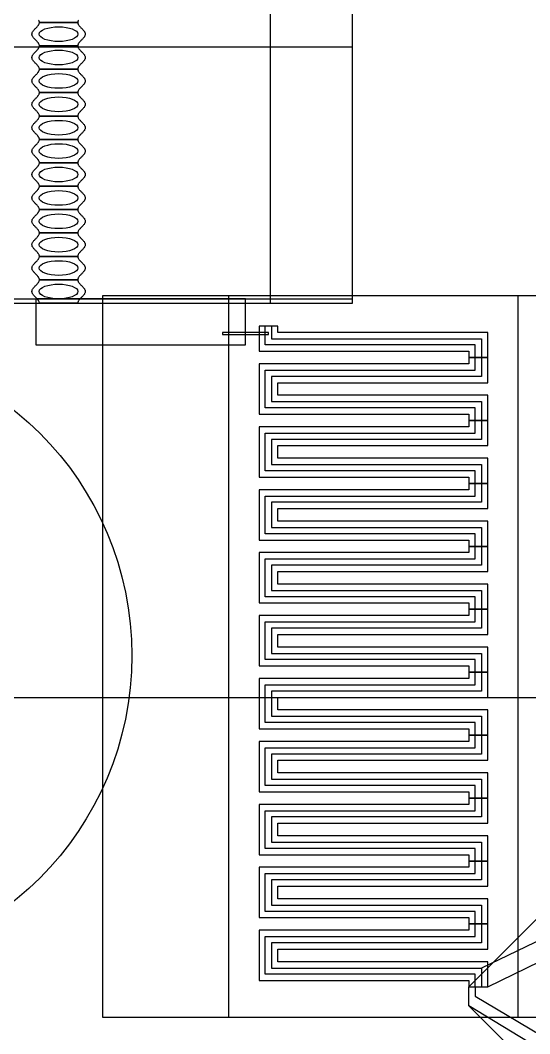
# Model space of a CAD drawing. Extents: x -130 to 140, y -1310 to 20.
# Drawn here: x 0.89 to 13.03, y -70.01 to -45.86 of the extents above; entities that cross this region are included whole.
import ezdxf

# ---------------------------------------------------------------- set-up
doc = ezdxf.new("R2010")
doc.units = 0

msp = doc.modelspace()

# ---------------------------------------------------------------- linework, layer by layer
at = {"layer": 'cure'}
for points in [[(-6.8462, -52.5996), (6.8462, -52.5996), (6.8462, -22), (-6.8462, -22)], [(1.2538, -53.592), (6.2538, -53.592), (6.2538, -52.4996), (1.2538, -52.4996)], [(5.85, -69.6208), (12.75, -69.6208), (12.75, -52.4208), (5.85, -52.4208)]]:
    msp.add_lwpolyline(points, close=True, dxfattribs=at)
at = {"layer": 'M1_Field'}
msp.add_lwpolyline([(-31, -62), (31, -62), (31, 0), (-31, 0)], close=True, dxfattribs=at)
at = {"layer": 'M1_LD'}
msp.add_circle((-3.9538, -60.9996), 7.5, dxfattribs=at)
at = {"layer": 'M1_MD'}
for points in [[(6.575, -53.1458), (6.575, -53.7458), (11.575, -53.7458), (11.575, -53.8958), (12.025, -53.8958), (12.025, -53.2958), (7.025, -53.2958), (7.025, -53.1458)], [(11.575, -53.8958), (11.575, -54.0458), (6.575, -54.0458), (6.575, -55.2458), (11.575, -55.2458), (11.575, -55.3958), (12.025, -55.3958), (12.025, -54.7958), (7.025, -54.7958), (7.025, -54.4958), (12.025, -54.4958), (12.025, -53.8958)], [(11.575, -55.3958), (11.575, -55.5458), (6.575, -55.5458), (6.575, -56.7458), (11.575, -56.7458), (11.575, -56.8958), (12.025, -56.8958), (12.025, -56.2958), (7.025, -56.2958), (7.025, -55.9958), (12.025, -55.9958), (12.025, -55.3958)], [(11.575, -56.8958), (11.575, -57.0458), (6.575, -57.0458), (6.575, -58.2458), (11.575, -58.2458), (11.575, -58.3958), (12.025, -58.3958), (12.025, -57.7958), (7.025, -57.7958), (7.025, -57.4958), (12.025, -57.4958), (12.025, -56.8958)], [(11.575, -58.3958), (11.575, -58.5458), (6.575, -58.5458), (6.575, -59.7458), (11.575, -59.7458), (11.575, -59.8958), (12.025, -59.8958), (12.025, -59.2958), (7.025, -59.2958), (7.025, -58.9958), (12.025, -58.9958), (12.025, -58.3958)], [(11.575, -59.8958), (11.575, -60.0458), (6.575, -60.0458), (6.575, -61.2458), (11.575, -61.2458), (11.575, -61.3958), (12.025, -61.3958), (12.025, -60.7958), (7.025, -60.7958), (7.025, -60.4958), (12.025, -60.4958), (12.025, -59.8958)], [(11.575, -61.3958), (11.575, -61.5458), (6.575, -61.5458), (6.575, -62.7458), (11.575, -62.7458), (11.575, -62.8958), (12.025, -62.8958), (12.025, -62.2958), (7.025, -62.2958), (7.025, -61.9958), (12.025, -61.9958), (12.025, -61.3958)], [(11.575, -62.8958), (11.575, -63.0458), (6.575, -63.0458), (6.575, -64.2458), (11.575, -64.2458), (11.575, -64.3958), (12.025, -64.3958), (12.025, -63.7958), (7.025, -63.7958), (7.025, -63.4958), (12.025, -63.4958), (12.025, -62.8958)], [(11.575, -68.8958), (17.575, -62.8958), (23.575, -62.8958), (23.575, -75.3458), (17.575, -75.3458), (11.575, -69.3458)], [(11.575, -64.3958), (11.575, -64.5458), (6.575, -64.5458), (6.575, -65.7458), (11.575, -65.7458), (11.575, -65.8958), (12.025, -65.8958), (12.025, -65.2958), (7.025, -65.2958), (7.025, -64.9958), (12.025, -64.9958), (12.025, -64.3958)], [(11.575, -65.8958), (11.575, -66.0458), (6.575, -66.0458), (6.575, -67.2458), (11.575, -67.2458), (11.575, -67.3958), (12.025, -67.3958), (12.025, -66.7958), (7.025, -66.7958), (7.025, -66.4958), (12.025, -66.4958), (12.025, -65.8958)], [(11.575, -67.3958), (11.575, -67.5458), (6.575, -67.5458), (6.575, -68.7458), (11.575, -68.7458), (11.575, -68.8958), (12.025, -68.8958), (12.025, -68.2958), (7.025, -68.2958), (7.025, -67.9958), (12.025, -67.9958), (12.025, -67.3958)]]:
    msp.add_lwpolyline(points, close=True, dxfattribs=at)
at = {"layer": 'M1_Neg'}
msp.add_lwpolyline([(2.2749, -45.8515), (2.2687, -45.8629), (2.2638, -45.8743), (2.2602, -45.8856), (2.258, -45.897), (2.2573, -45.9084), (1.3427, -45.9084), (1.342, -45.897), (1.3398, -45.8856), (1.3362, -45.8743), (1.3313, -45.8629), (1.3251, -45.8515)], dxfattribs=at)
for points in [[(1.3427, -46.466), (1.342, -46.4546), (1.3398, -46.4432), (1.3362, -46.4319), (1.3313, -46.4205), (1.3251, -46.4091), (1.3177, -46.3977), (1.3093, -46.3863), (1.2999, -46.375), (1.2898, -46.3636), (1.2791, -46.3522), (1.268, -46.3408), (1.2567, -46.3294), (1.2453, -46.3181), (1.234, -46.3067), (1.2231, -46.2953), (1.2127, -46.2839), (1.203, -46.2725), (1.194, -46.2612), (1.1861, -46.2498), (1.1793, -46.2384), (1.1737, -46.227), (1.1694, -46.2156), (1.1666, -46.2043), (1.1651, -46.1929), (1.1651, -46.1815), (1.1666, -46.1701), (1.1694, -46.1588), (1.1737, -46.1474), (1.1793, -46.136), (1.1861, -46.1246), (1.194, -46.1132), (1.203, -46.1019), (1.2127, -46.0905), (1.2231, -46.0791), (1.234, -46.0677), (1.2453, -46.0563), (1.2567, -46.045), (1.268, -46.0336), (1.2791, -46.0222), (1.2898, -46.0108), (1.2999, -45.9994), (1.3093, -45.9881), (1.3177, -45.9767), (1.3251, -45.9653), (1.3313, -45.9539), (1.3362, -45.9425), (1.3398, -45.9312), (1.342, -45.9198), (1.3427, -45.9084), (2.2573, -45.9084), (2.258, -45.9198), (2.2602, -45.9312), (2.2638, -45.9425), (2.2687, -45.9539), (2.2749, -45.9653), (2.2823, -45.9767), (2.2907, -45.9881), (2.3001, -45.9994), (2.3102, -46.0108), (2.3209, -46.0222), (2.332, -46.0336), (2.3433, -46.045), (2.3547, -46.0563), (2.366, -46.0677), (2.3769, -46.0791), (2.3873, -46.0905), (2.397, -46.1019), (2.406, -46.1132), (2.4139, -46.1246), (2.4207, -46.136), (2.4263, -46.1474), (2.4306, -46.1588), (2.4334, -46.1701), (2.4349, -46.1815), (2.4349, -46.1929), (2.4334, -46.2043), (2.4306, -46.2156), (2.4263, -46.227), (2.4207, -46.2384), (2.4139, -46.2498), (2.406, -46.2612), (2.397, -46.2725), (2.3873, -46.2839), (2.3769, -46.2953), (2.366, -46.3067), (2.3547, -46.3181), (2.3433, -46.3294), (2.332, -46.3408), (2.3209, -46.3522), (2.3102, -46.3636), (2.3001, -46.375), (2.2907, -46.3863), (2.2823, -46.3977), (2.2749, -46.4091), (2.2687, -46.4205), (2.2638, -46.4319), (2.2602, -46.4432), (2.258, -46.4546), (2.2573, -46.466)], [(1.3427, -47.0236), (1.342, -47.0122), (1.3398, -47.0008), (1.3362, -46.9895), (1.3313, -46.9781), (1.3251, -46.9667), (1.3177, -46.9553), (1.3093, -46.9439), (1.2999, -46.9326), (1.2898, -46.9212), (1.2791, -46.9098), (1.268, -46.8984), (1.2567, -46.887), (1.2453, -46.8757), (1.234, -46.8643), (1.2231, -46.8529), (1.2127, -46.8415), (1.203, -46.8301), (1.194, -46.8188), (1.1861, -46.8074), (1.1793, -46.796), (1.1737, -46.7846), (1.1694, -46.7732), (1.1666, -46.7619), (1.1651, -46.7505), (1.1651, -46.7391), (1.1666, -46.7277), (1.1694, -46.7164), (1.1737, -46.705), (1.1793, -46.6936), (1.1861, -46.6822), (1.194, -46.6708), (1.203, -46.6595), (1.2127, -46.6481), (1.2231, -46.6367), (1.234, -46.6253), (1.2453, -46.6139), (1.2567, -46.6026), (1.268, -46.5912), (1.2791, -46.5798), (1.2898, -46.5684), (1.2999, -46.557), (1.3093, -46.5457), (1.3177, -46.5343), (1.3251, -46.5229), (1.3313, -46.5115), (1.3362, -46.5001), (1.3398, -46.4888), (1.342, -46.4774), (1.3427, -46.466), (2.2573, -46.466), (2.258, -46.4774), (2.2602, -46.4888), (2.2638, -46.5001), (2.2687, -46.5115), (2.2749, -46.5229), (2.2823, -46.5343), (2.2907, -46.5457), (2.3001, -46.557), (2.3102, -46.5684), (2.3209, -46.5798), (2.332, -46.5912), (2.3433, -46.6026), (2.3547, -46.6139), (2.366, -46.6253), (2.3769, -46.6367), (2.3873, -46.6481), (2.397, -46.6595), (2.406, -46.6708), (2.4139, -46.6822), (2.4207, -46.6936), (2.4263, -46.705), (2.4306, -46.7164), (2.4334, -46.7277), (2.4349, -46.7391), (2.4349, -46.7505), (2.4334, -46.7619), (2.4306, -46.7732), (2.4263, -46.7846), (2.4207, -46.796), (2.4139, -46.8074), (2.406, -46.8188), (2.397, -46.8301), (2.3873, -46.8415), (2.3769, -46.8529), (2.366, -46.8643), (2.3547, -46.8757), (2.3433, -46.887), (2.332, -46.8984), (2.3209, -46.9098), (2.3102, -46.9212), (2.3001, -46.9326), (2.2907, -46.9439), (2.2823, -46.9553), (2.2749, -46.9667), (2.2687, -46.9781), (2.2638, -46.9895), (2.2602, -47.0008), (2.258, -47.0122), (2.2573, -47.0236)], [(1.3427, -47.5812), (1.342, -47.5698), (1.3398, -47.5584), (1.3362, -47.5471), (1.3313, -47.5357), (1.3251, -47.5243), (1.3177, -47.5129), (1.3093, -47.5015), (1.2999, -47.4902), (1.2898, -47.4788), (1.2791, -47.4674), (1.268, -47.456), (1.2567, -47.4446), (1.2453, -47.4333), (1.234, -47.4219), (1.2231, -47.4105), (1.2127, -47.3991), (1.203, -47.3877), (1.194, -47.3764), (1.1861, -47.365), (1.1793, -47.3536), (1.1737, -47.3422), (1.1694, -47.3308), (1.1666, -47.3195), (1.1651, -47.3081), (1.1651, -47.2967), (1.1666, -47.2853), (1.1694, -47.274), (1.1737, -47.2626), (1.1793, -47.2512), (1.1861, -47.2398), (1.194, -47.2284), (1.203, -47.2171), (1.2127, -47.2057), (1.2231, -47.1943), (1.234, -47.1829), (1.2453, -47.1715), (1.2567, -47.1602), (1.268, -47.1488), (1.2791, -47.1374), (1.2898, -47.126), (1.2999, -47.1146), (1.3093, -47.1033), (1.3177, -47.0919), (1.3251, -47.0805), (1.3313, -47.0691), (1.3362, -47.0577), (1.3398, -47.0464), (1.342, -47.035), (1.3427, -47.0236), (2.2573, -47.0236), (2.258, -47.035), (2.2602, -47.0464), (2.2638, -47.0577), (2.2687, -47.0691), (2.2749, -47.0805), (2.2823, -47.0919), (2.2907, -47.1033), (2.3001, -47.1146), (2.3102, -47.126), (2.3209, -47.1374), (2.332, -47.1488), (2.3433, -47.1602), (2.3547, -47.1715), (2.366, -47.1829), (2.3769, -47.1943), (2.3873, -47.2057), (2.397, -47.2171), (2.406, -47.2284), (2.4139, -47.2398), (2.4207, -47.2512), (2.4263, -47.2626), (2.4306, -47.274), (2.4334, -47.2853), (2.4349, -47.2967), (2.4349, -47.3081), (2.4334, -47.3195), (2.4306, -47.3308), (2.4263, -47.3422), (2.4207, -47.3536), (2.4139, -47.365), (2.406, -47.3764), (2.397, -47.3877), (2.3873, -47.3991), (2.3769, -47.4105), (2.366, -47.4219), (2.3547, -47.4333), (2.3433, -47.4446), (2.332, -47.456), (2.3209, -47.4674), (2.3102, -47.4788), (2.3001, -47.4902), (2.2907, -47.5015), (2.2823, -47.5129), (2.2749, -47.5243), (2.2687, -47.5357), (2.2638, -47.5471), (2.2602, -47.5584), (2.258, -47.5698), (2.2573, -47.5812)], [(1.3427, -48.1388), (1.342, -48.1274), (1.3398, -48.116), (1.3362, -48.1047), (1.3313, -48.0933), (1.3251, -48.0819), (1.3177, -48.0705), (1.3093, -48.0591), (1.2999, -48.0478), (1.2898, -48.0364), (1.2791, -48.025), (1.268, -48.0136), (1.2567, -48.0022), (1.2453, -47.9909), (1.234, -47.9795), (1.2231, -47.9681), (1.2127, -47.9567), (1.203, -47.9453), (1.194, -47.934), (1.1861, -47.9226), (1.1793, -47.9112), (1.1737, -47.8998), (1.1694, -47.8884), (1.1666, -47.8771), (1.1651, -47.8657), (1.1651, -47.8543), (1.1666, -47.8429), (1.1694, -47.8316), (1.1737, -47.8202), (1.1793, -47.8088), (1.1861, -47.7974), (1.194, -47.786), (1.203, -47.7747), (1.2127, -47.7633), (1.2231, -47.7519), (1.234, -47.7405), (1.2453, -47.7291), (1.2567, -47.7178), (1.268, -47.7064), (1.2791, -47.695), (1.2898, -47.6836), (1.2999, -47.6722), (1.3093, -47.6609), (1.3177, -47.6495), (1.3251, -47.6381), (1.3313, -47.6267), (1.3362, -47.6153), (1.3398, -47.604), (1.342, -47.5926), (1.3427, -47.5812), (2.2573, -47.5812), (2.258, -47.5926), (2.2602, -47.604), (2.2638, -47.6153), (2.2687, -47.6267), (2.2749, -47.6381), (2.2823, -47.6495), (2.2907, -47.6609), (2.3001, -47.6722), (2.3102, -47.6836), (2.3209, -47.695), (2.332, -47.7064), (2.3433, -47.7178), (2.3547, -47.7291), (2.366, -47.7405), (2.3769, -47.7519), (2.3873, -47.7633), (2.397, -47.7747), (2.406, -47.786), (2.4139, -47.7974), (2.4207, -47.8088), (2.4263, -47.8202), (2.4306, -47.8316), (2.4334, -47.8429), (2.4349, -47.8543), (2.4349, -47.8657), (2.4334, -47.8771), (2.4306, -47.8884), (2.4263, -47.8998), (2.4207, -47.9112), (2.4139, -47.9226), (2.406, -47.934), (2.397, -47.9453), (2.3873, -47.9567), (2.3769, -47.9681), (2.366, -47.9795), (2.3547, -47.9909), (2.3433, -48.0022), (2.332, -48.0136), (2.3209, -48.025), (2.3102, -48.0364), (2.3001, -48.0478), (2.2907, -48.0591), (2.2823, -48.0705), (2.2749, -48.0819), (2.2687, -48.0933), (2.2638, -48.1047), (2.2602, -48.116), (2.258, -48.1274), (2.2573, -48.1388)], [(1.3427, -48.6964), (1.342, -48.685), (1.3398, -48.6736), (1.3362, -48.6623), (1.3313, -48.6509), (1.3251, -48.6395), (1.3177, -48.6281), (1.3093, -48.6167), (1.2999, -48.6054), (1.2898, -48.594), (1.2791, -48.5826), (1.268, -48.5712), (1.2567, -48.5598), (1.2453, -48.5485), (1.234, -48.5371), (1.2231, -48.5257), (1.2127, -48.5143), (1.203, -48.5029), (1.194, -48.4916), (1.1861, -48.4802), (1.1793, -48.4688), (1.1737, -48.4574), (1.1694, -48.446), (1.1666, -48.4347), (1.1651, -48.4233), (1.1651, -48.4119), (1.1666, -48.4005), (1.1694, -48.3892), (1.1737, -48.3778), (1.1793, -48.3664), (1.1861, -48.355), (1.194, -48.3436), (1.203, -48.3323), (1.2127, -48.3209), (1.2231, -48.3095), (1.234, -48.2981), (1.2453, -48.2867), (1.2567, -48.2754), (1.268, -48.264), (1.2791, -48.2526), (1.2898, -48.2412), (1.2999, -48.2298), (1.3093, -48.2185), (1.3177, -48.2071), (1.3251, -48.1957), (1.3313, -48.1843), (1.3362, -48.1729), (1.3398, -48.1616), (1.342, -48.1502), (1.3427, -48.1388), (2.2573, -48.1388), (2.258, -48.1502), (2.2602, -48.1616), (2.2638, -48.1729), (2.2687, -48.1843), (2.2749, -48.1957), (2.2823, -48.2071), (2.2907, -48.2185), (2.3001, -48.2298), (2.3102, -48.2412), (2.3209, -48.2526), (2.332, -48.264), (2.3433, -48.2754), (2.3547, -48.2867), (2.366, -48.2981), (2.3769, -48.3095), (2.3873, -48.3209), (2.397, -48.3323), (2.406, -48.3436), (2.4139, -48.355), (2.4207, -48.3664), (2.4263, -48.3778), (2.4306, -48.3892), (2.4334, -48.4005), (2.4349, -48.4119), (2.4349, -48.4233), (2.4334, -48.4347), (2.4306, -48.446), (2.4263, -48.4574), (2.4207, -48.4688), (2.4139, -48.4802), (2.406, -48.4916), (2.397, -48.5029), (2.3873, -48.5143), (2.3769, -48.5257), (2.366, -48.5371), (2.3547, -48.5485), (2.3433, -48.5598), (2.332, -48.5712), (2.3209, -48.5826), (2.3102, -48.594), (2.3001, -48.6054), (2.2907, -48.6167), (2.2823, -48.6281), (2.2749, -48.6395), (2.2687, -48.6509), (2.2638, -48.6623), (2.2602, -48.6736), (2.258, -48.685), (2.2573, -48.6964)], [(1.3427, -49.254), (1.342, -49.2426), (1.3398, -49.2312), (1.3362, -49.2199), (1.3313, -49.2085), (1.3251, -49.1971), (1.3177, -49.1857), (1.3093, -49.1743), (1.2999, -49.163), (1.2898, -49.1516), (1.2791, -49.1402), (1.268, -49.1288), (1.2567, -49.1174), (1.2453, -49.1061), (1.234, -49.0947), (1.2231, -49.0833), (1.2127, -49.0719), (1.203, -49.0605), (1.194, -49.0492), (1.1861, -49.0378), (1.1793, -49.0264), (1.1737, -49.015), (1.1694, -49.0036), (1.1666, -48.9923), (1.1651, -48.9809), (1.1651, -48.9695), (1.1666, -48.9581), (1.1694, -48.9468), (1.1737, -48.9354), (1.1793, -48.924), (1.1861, -48.9126), (1.194, -48.9012), (1.203, -48.8899), (1.2127, -48.8785), (1.2231, -48.8671), (1.234, -48.8557), (1.2453, -48.8443), (1.2567, -48.833), (1.268, -48.8216), (1.2791, -48.8102), (1.2898, -48.7988), (1.2999, -48.7874), (1.3093, -48.7761), (1.3177, -48.7647), (1.3251, -48.7533), (1.3313, -48.7419), (1.3362, -48.7305), (1.3398, -48.7192), (1.342, -48.7078), (1.3427, -48.6964), (2.2573, -48.6964), (2.258, -48.7078), (2.2602, -48.7192), (2.2638, -48.7305), (2.2687, -48.7419), (2.2749, -48.7533), (2.2823, -48.7647), (2.2907, -48.7761), (2.3001, -48.7874), (2.3102, -48.7988), (2.3209, -48.8102), (2.332, -48.8216), (2.3433, -48.833), (2.3547, -48.8443), (2.366, -48.8557), (2.3769, -48.8671), (2.3873, -48.8785), (2.397, -48.8899), (2.406, -48.9012), (2.4139, -48.9126), (2.4207, -48.924), (2.4263, -48.9354), (2.4306, -48.9468), (2.4334, -48.9581), (2.4349, -48.9695), (2.4349, -48.9809), (2.4334, -48.9923), (2.4306, -49.0036), (2.4263, -49.015), (2.4207, -49.0264), (2.4139, -49.0378), (2.406, -49.0492), (2.397, -49.0605), (2.3873, -49.0719), (2.3769, -49.0833), (2.366, -49.0947), (2.3547, -49.1061), (2.3433, -49.1174), (2.332, -49.1288), (2.3209, -49.1402), (2.3102, -49.1516), (2.3001, -49.163), (2.2907, -49.1743), (2.2823, -49.1857), (2.2749, -49.1971), (2.2687, -49.2085), (2.2638, -49.2199), (2.2602, -49.2312), (2.258, -49.2426), (2.2573, -49.254)], [(1.3427, -49.8116), (1.342, -49.8002), (1.3398, -49.7888), (1.3362, -49.7775), (1.3313, -49.7661), (1.3251, -49.7547), (1.3177, -49.7433), (1.3093, -49.7319), (1.2999, -49.7206), (1.2898, -49.7092), (1.2791, -49.6978), (1.268, -49.6864), (1.2567, -49.675), (1.2453, -49.6637), (1.234, -49.6523), (1.2231, -49.6409), (1.2127, -49.6295), (1.203, -49.6181), (1.194, -49.6068), (1.1861, -49.5954), (1.1793, -49.584), (1.1737, -49.5726), (1.1694, -49.5612), (1.1666, -49.5499), (1.1651, -49.5385), (1.1651, -49.5271), (1.1666, -49.5157), (1.1694, -49.5044), (1.1737, -49.493), (1.1793, -49.4816), (1.1861, -49.4702), (1.194, -49.4588), (1.203, -49.4475), (1.2127, -49.4361), (1.2231, -49.4247), (1.234, -49.4133), (1.2453, -49.4019), (1.2567, -49.3906), (1.268, -49.3792), (1.2791, -49.3678), (1.2898, -49.3564), (1.2999, -49.345), (1.3093, -49.3337), (1.3177, -49.3223), (1.3251, -49.3109), (1.3313, -49.2995), (1.3362, -49.2881), (1.3398, -49.2768), (1.342, -49.2654), (1.3427, -49.254), (2.2573, -49.254), (2.258, -49.2654), (2.2602, -49.2768), (2.2638, -49.2881), (2.2687, -49.2995), (2.2749, -49.3109), (2.2823, -49.3223), (2.2907, -49.3337), (2.3001, -49.345), (2.3102, -49.3564), (2.3209, -49.3678), (2.332, -49.3792), (2.3433, -49.3906), (2.3547, -49.4019), (2.366, -49.4133), (2.3769, -49.4247), (2.3873, -49.4361), (2.397, -49.4475), (2.406, -49.4588), (2.4139, -49.4702), (2.4207, -49.4816), (2.4263, -49.493), (2.4306, -49.5044), (2.4334, -49.5157), (2.4349, -49.5271), (2.4349, -49.5385), (2.4334, -49.5499), (2.4306, -49.5612), (2.4263, -49.5726), (2.4207, -49.584), (2.4139, -49.5954), (2.406, -49.6068), (2.397, -49.6181), (2.3873, -49.6295), (2.3769, -49.6409), (2.366, -49.6523), (2.3547, -49.6637), (2.3433, -49.675), (2.332, -49.6864), (2.3209, -49.6978), (2.3102, -49.7092), (2.3001, -49.7206), (2.2907, -49.7319), (2.2823, -49.7433), (2.2749, -49.7547), (2.2687, -49.7661), (2.2638, -49.7775), (2.2602, -49.7888), (2.258, -49.8002), (2.2573, -49.8116)], [(1.3427, -50.3692), (1.342, -50.3578), (1.3398, -50.3464), (1.3362, -50.3351), (1.3313, -50.3237), (1.3251, -50.3123), (1.3177, -50.3009), (1.3093, -50.2895), (1.2999, -50.2782), (1.2898, -50.2668), (1.2791, -50.2554), (1.268, -50.244), (1.2567, -50.2326), (1.2453, -50.2213), (1.234, -50.2099), (1.2231, -50.1985), (1.2127, -50.1871), (1.203, -50.1757), (1.194, -50.1644), (1.1861, -50.153), (1.1793, -50.1416), (1.1737, -50.1302), (1.1694, -50.1188), (1.1666, -50.1075), (1.1651, -50.0961), (1.1651, -50.0847), (1.1666, -50.0733), (1.1694, -50.062), (1.1737, -50.0506), (1.1793, -50.0392), (1.1861, -50.0278), (1.194, -50.0164), (1.203, -50.0051), (1.2127, -49.9937), (1.2231, -49.9823), (1.234, -49.9709), (1.2453, -49.9595), (1.2567, -49.9482), (1.268, -49.9368), (1.2791, -49.9254), (1.2898, -49.914), (1.2999, -49.9026), (1.3093, -49.8913), (1.3177, -49.8799), (1.3251, -49.8685), (1.3313, -49.8571), (1.3362, -49.8457), (1.3398, -49.8344), (1.342, -49.823), (1.3427, -49.8116), (2.2573, -49.8116), (2.258, -49.823), (2.2602, -49.8344), (2.2638, -49.8457), (2.2687, -49.8571), (2.2749, -49.8685), (2.2823, -49.8799), (2.2907, -49.8913), (2.3001, -49.9026), (2.3102, -49.914), (2.3209, -49.9254), (2.332, -49.9368), (2.3433, -49.9482), (2.3547, -49.9595), (2.366, -49.9709), (2.3769, -49.9823), (2.3873, -49.9937), (2.397, -50.0051), (2.406, -50.0164), (2.4139, -50.0278), (2.4207, -50.0392), (2.4263, -50.0506), (2.4306, -50.062), (2.4334, -50.0733), (2.4349, -50.0847), (2.4349, -50.0961), (2.4334, -50.1075), (2.4306, -50.1188), (2.4263, -50.1302), (2.4207, -50.1416), (2.4139, -50.153), (2.406, -50.1644), (2.397, -50.1757), (2.3873, -50.1871), (2.3769, -50.1985), (2.366, -50.2099), (2.3547, -50.2213), (2.3433, -50.2326), (2.332, -50.244), (2.3209, -50.2554), (2.3102, -50.2668), (2.3001, -50.2782), (2.2907, -50.2895), (2.2823, -50.3009), (2.2749, -50.3123), (2.2687, -50.3237), (2.2638, -50.3351), (2.2602, -50.3464), (2.258, -50.3578), (2.2573, -50.3692)], [(1.3427, -50.9268), (1.342, -50.9154), (1.3398, -50.904), (1.3362, -50.8927), (1.3313, -50.8813), (1.3251, -50.8699), (1.3177, -50.8585), (1.3093, -50.8471), (1.2999, -50.8358), (1.2898, -50.8244), (1.2791, -50.813), (1.268, -50.8016), (1.2567, -50.7902), (1.2453, -50.7789), (1.234, -50.7675), (1.2231, -50.7561), (1.2127, -50.7447), (1.203, -50.7333), (1.194, -50.722), (1.1861, -50.7106), (1.1793, -50.6992), (1.1737, -50.6878), (1.1694, -50.6764), (1.1666, -50.6651), (1.1651, -50.6537), (1.1651, -50.6423), (1.1666, -50.6309), (1.1694, -50.6196), (1.1737, -50.6082), (1.1793, -50.5968), (1.1861, -50.5854), (1.194, -50.574), (1.203, -50.5627), (1.2127, -50.5513), (1.2231, -50.5399), (1.234, -50.5285), (1.2453, -50.5171), (1.2567, -50.5058), (1.268, -50.4944), (1.2791, -50.483), (1.2898, -50.4716), (1.2999, -50.4602), (1.3093, -50.4489), (1.3177, -50.4375), (1.3251, -50.4261), (1.3313, -50.4147), (1.3362, -50.4033), (1.3398, -50.392), (1.342, -50.3806), (1.3427, -50.3692), (2.2573, -50.3692), (2.258, -50.3806), (2.2602, -50.392), (2.2638, -50.4033), (2.2687, -50.4147), (2.2749, -50.4261), (2.2823, -50.4375), (2.2907, -50.4489), (2.3001, -50.4602), (2.3102, -50.4716), (2.3209, -50.483), (2.332, -50.4944), (2.3433, -50.5058), (2.3547, -50.5171), (2.366, -50.5285), (2.3769, -50.5399), (2.3873, -50.5513), (2.397, -50.5627), (2.406, -50.574), (2.4139, -50.5854), (2.4207, -50.5968), (2.4263, -50.6082), (2.4306, -50.6196), (2.4334, -50.6309), (2.4349, -50.6423), (2.4349, -50.6537), (2.4334, -50.6651), (2.4306, -50.6764), (2.4263, -50.6878), (2.4207, -50.6992), (2.4139, -50.7106), (2.406, -50.722), (2.397, -50.7333), (2.3873, -50.7447), (2.3769, -50.7561), (2.366, -50.7675), (2.3547, -50.7789), (2.3433, -50.7902), (2.332, -50.8016), (2.3209, -50.813), (2.3102, -50.8244), (2.3001, -50.8358), (2.2907, -50.8471), (2.2823, -50.8585), (2.2749, -50.8699), (2.2687, -50.8813), (2.2638, -50.8927), (2.2602, -50.904), (2.258, -50.9154), (2.2573, -50.9268)], [(1.3427, -51.4844), (1.342, -51.473), (1.3398, -51.4616), (1.3362, -51.4503), (1.3313, -51.4389), (1.3251, -51.4275), (1.3177, -51.4161), (1.3093, -51.4047), (1.2999, -51.3934), (1.2898, -51.382), (1.2791, -51.3706), (1.268, -51.3592), (1.2567, -51.3478), (1.2453, -51.3365), (1.234, -51.3251), (1.2231, -51.3137), (1.2127, -51.3023), (1.203, -51.2909), (1.194, -51.2796), (1.1861, -51.2682), (1.1793, -51.2568), (1.1737, -51.2454), (1.1694, -51.234), (1.1666, -51.2227), (1.1651, -51.2113), (1.1651, -51.1999), (1.1666, -51.1885), (1.1694, -51.1772), (1.1737, -51.1658), (1.1793, -51.1544), (1.1861, -51.143), (1.194, -51.1316), (1.203, -51.1203), (1.2127, -51.1089), (1.2231, -51.0975), (1.234, -51.0861), (1.2453, -51.0747), (1.2567, -51.0634), (1.268, -51.052), (1.2791, -51.0406), (1.2898, -51.0292), (1.2999, -51.0178), (1.3093, -51.0065), (1.3177, -50.9951), (1.3251, -50.9837), (1.3313, -50.9723), (1.3362, -50.9609), (1.3398, -50.9496), (1.342, -50.9382), (1.3427, -50.9268), (2.2573, -50.9268), (2.258, -50.9382), (2.2602, -50.9496), (2.2638, -50.9609), (2.2687, -50.9723), (2.2749, -50.9837), (2.2823, -50.9951), (2.2907, -51.0065), (2.3001, -51.0178), (2.3102, -51.0292), (2.3209, -51.0406), (2.332, -51.052), (2.3433, -51.0634), (2.3547, -51.0747), (2.366, -51.0861), (2.3769, -51.0975), (2.3873, -51.1089), (2.397, -51.1203), (2.406, -51.1316), (2.4139, -51.143), (2.4207, -51.1544), (2.4263, -51.1658), (2.4306, -51.1772), (2.4334, -51.1885), (2.4349, -51.1999), (2.4349, -51.2113), (2.4334, -51.2227), (2.4306, -51.234), (2.4263, -51.2454), (2.4207, -51.2568), (2.4139, -51.2682), (2.406, -51.2796), (2.397, -51.2909), (2.3873, -51.3023), (2.3769, -51.3137), (2.366, -51.3251), (2.3547, -51.3365), (2.3433, -51.3478), (2.332, -51.3592), (2.3209, -51.3706), (2.3102, -51.382), (2.3001, -51.3934), (2.2907, -51.4047), (2.2823, -51.4161), (2.2749, -51.4275), (2.2687, -51.4389), (2.2638, -51.4503), (2.2602, -51.4616), (2.258, -51.473), (2.2573, -51.4844)], [(1.3427, -52.042), (1.342, -52.0306), (1.3398, -52.0192), (1.3362, -52.0079), (1.3313, -51.9965), (1.3251, -51.9851), (1.3177, -51.9737), (1.3093, -51.9623), (1.2999, -51.951), (1.2898, -51.9396), (1.2791, -51.9282), (1.268, -51.9168), (1.2567, -51.9054), (1.2453, -51.8941), (1.234, -51.8827), (1.2231, -51.8713), (1.2127, -51.8599), (1.203, -51.8485), (1.194, -51.8372), (1.1861, -51.8258), (1.1793, -51.8144), (1.1737, -51.803), (1.1694, -51.7916), (1.1666, -51.7803), (1.1651, -51.7689), (1.1651, -51.7575), (1.1666, -51.7461), (1.1694, -51.7348), (1.1737, -51.7234), (1.1793, -51.712), (1.1861, -51.7006), (1.194, -51.6892), (1.203, -51.6779), (1.2127, -51.6665), (1.2231, -51.6551), (1.234, -51.6437), (1.2453, -51.6323), (1.2567, -51.621), (1.268, -51.6096), (1.2791, -51.5982), (1.2898, -51.5868), (1.2999, -51.5754), (1.3093, -51.5641), (1.3177, -51.5527), (1.3251, -51.5413), (1.3313, -51.5299), (1.3362, -51.5185), (1.3398, -51.5072), (1.342, -51.4958), (1.3427, -51.4844), (2.2573, -51.4844), (2.258, -51.4958), (2.2602, -51.5072), (2.2638, -51.5185), (2.2687, -51.5299), (2.2749, -51.5413), (2.2823, -51.5527), (2.2907, -51.5641), (2.3001, -51.5754), (2.3102, -51.5868), (2.3209, -51.5982), (2.332, -51.6096), (2.3433, -51.621), (2.3547, -51.6323), (2.366, -51.6437), (2.3769, -51.6551), (2.3873, -51.6665), (2.397, -51.6779), (2.406, -51.6892), (2.4139, -51.7006), (2.4207, -51.712), (2.4263, -51.7234), (2.4306, -51.7348), (2.4334, -51.7461), (2.4349, -51.7575), (2.4349, -51.7689), (2.4334, -51.7803), (2.4306, -51.7916), (2.4263, -51.803), (2.4207, -51.8144), (2.4139, -51.8258), (2.406, -51.8372), (2.397, -51.8485), (2.3873, -51.8599), (2.3769, -51.8713), (2.366, -51.8827), (2.3547, -51.8941), (2.3433, -51.9054), (2.332, -51.9168), (2.3209, -51.9282), (2.3102, -51.9396), (2.3001, -51.951), (2.2907, -51.9623), (2.2823, -51.9737), (2.2749, -51.9851), (2.2687, -51.9965), (2.2638, -52.0079), (2.2602, -52.0192), (2.258, -52.0306), (2.2573, -52.042)], [(1.3427, -52.5996), (1.342, -52.5882), (1.3398, -52.5768), (1.3362, -52.5655), (1.3313, -52.5541), (1.3251, -52.5427), (1.3177, -52.5313), (1.3093, -52.5199), (1.2999, -52.5086), (1.2898, -52.4972), (1.2791, -52.4858), (1.268, -52.4744), (1.2567, -52.463), (1.2453, -52.4517), (1.234, -52.4403), (1.2231, -52.4289), (1.2127, -52.4175), (1.203, -52.4061), (1.194, -52.3948), (1.1861, -52.3834), (1.1793, -52.372), (1.1737, -52.3606), (1.1694, -52.3492), (1.1666, -52.3379), (1.1651, -52.3265), (1.1651, -52.3151), (1.1666, -52.3037), (1.1694, -52.2924), (1.1737, -52.281), (1.1793, -52.2696), (1.1861, -52.2582), (1.194, -52.2468), (1.203, -52.2355), (1.2127, -52.2241), (1.2231, -52.2127), (1.234, -52.2013), (1.2453, -52.1899), (1.2567, -52.1786), (1.268, -52.1672), (1.2791, -52.1558), (1.2898, -52.1444), (1.2999, -52.133), (1.3093, -52.1217), (1.3177, -52.1103), (1.3251, -52.0989), (1.3313, -52.0875), (1.3362, -52.0761), (1.3398, -52.0648), (1.342, -52.0534), (1.3427, -52.042), (2.2573, -52.042), (2.258, -52.0534), (2.2602, -52.0648), (2.2638, -52.0761), (2.2687, -52.0875), (2.2749, -52.0989), (2.2823, -52.1103), (2.2907, -52.1217), (2.3001, -52.133), (2.3102, -52.1444), (2.3209, -52.1558), (2.332, -52.1672), (2.3433, -52.1786), (2.3547, -52.1899), (2.366, -52.2013), (2.3769, -52.2127), (2.3873, -52.2241), (2.397, -52.2355), (2.406, -52.2468), (2.4139, -52.2582), (2.4207, -52.2696), (2.4263, -52.281), (2.4306, -52.2924), (2.4334, -52.3037), (2.4349, -52.3151), (2.4349, -52.3265), (2.4334, -52.3379), (2.4306, -52.3492), (2.4263, -52.3606), (2.4207, -52.372), (2.4139, -52.3834), (2.406, -52.3948), (2.397, -52.4061), (2.3873, -52.4175), (2.3769, -52.4289), (2.366, -52.4403), (2.3547, -52.4517), (2.3433, -52.463), (2.332, -52.4744), (2.3209, -52.4858), (2.3102, -52.4972), (2.3001, -52.5086), (2.2907, -52.5199), (2.2823, -52.5313), (2.2749, -52.5427), (2.2687, -52.5541), (2.2638, -52.5655), (2.2602, -52.5768), (2.258, -52.5882), (2.2573, -52.5996)], [(1.2538, -53.592), (6.2538, -53.592), (6.2538, -52.4996), (1.2538, -52.4996)], [(5.7076, -53.3458), (6.8, -53.3458), (6.8, -53.2958), (5.7076, -53.2958)]]:
    msp.add_lwpolyline(points, close=True, dxfattribs=at)
at = {"layer": 'M1_Pos'}
for points in [[(-8.8, -52.5996), (8.8, -52.5996), (8.8, 0), (-8.8, 0)], [(-8.8, -52.4996), (8.8, -52.4996), (8.8, -46.4996), (-8.8, -46.4996)]]:
    msp.add_lwpolyline(points, close=True, dxfattribs=at)
at = {"layer": 'M1_Pos_holes'}
for centre in [(1.8, -46.1872), (1.8, -46.7448), (1.8, -47.3024), (1.8, -47.86), (1.8, -48.4176), (1.8, -48.9752), (1.8, -49.5328), (1.8, -50.0904), (1.8, -50.648), (1.8, -51.2056), (1.8, -51.7632), (1.8, -52.3208)]:
    msp.add_ellipse(centre, major_axis=(-0.4609, 0), ratio=0.3807, dxfattribs=at)
at = {"layer": 'M2_undercutMsk'}
for points in [[(-6.8462, -52.5996), (6.8462, -52.5996), (6.8462, -22), (-6.8462, -22)], [(2.85, -69.6208), (15.75, -69.6208), (15.75, -52.4208), (2.85, -52.4208)]]:
    msp.add_lwpolyline(points, close=True, dxfattribs=at)
at = {"layer": 'metal'}
for points in [[(6.575, -53.1458), (6.575, -53.7458), (11.575, -53.7458), (11.575, -53.8958), (11.725, -53.8958), (11.725, -53.5958), (6.725, -53.5958), (6.725, -53.1458)], [(6.875, -53.1458), (6.875, -53.4458), (11.875, -53.4458), (11.875, -53.8958), (12.025, -53.8958), (12.025, -53.2958), (7.025, -53.2958), (7.025, -53.1458)], [(11.575, -53.8958), (11.575, -54.0458), (6.575, -54.0458), (6.575, -55.2458), (11.575, -55.2458), (11.575, -55.3958), (11.725, -55.3958), (11.725, -55.0958), (6.725, -55.0958), (6.725, -54.1958), (11.725, -54.1958), (11.725, -53.8958)], [(11.875, -53.8958), (11.875, -54.3458), (6.875, -54.3458), (6.875, -54.9458), (11.875, -54.9458), (11.875, -55.3958), (12.025, -55.3958), (12.025, -54.7958), (7.025, -54.7958), (7.025, -54.4958), (12.025, -54.4958), (12.025, -53.8958)], [(11.575, -55.3958), (11.575, -55.5458), (6.575, -55.5458), (6.575, -56.7458), (11.575, -56.7458), (11.575, -56.8958), (11.725, -56.8958), (11.725, -56.5958), (6.725, -56.5958), (6.725, -55.6958), (11.725, -55.6958), (11.725, -55.3958)], [(11.875, -55.3958), (11.875, -55.8458), (6.875, -55.8458), (6.875, -56.4458), (11.875, -56.4458), (11.875, -56.8958), (12.025, -56.8958), (12.025, -56.2958), (7.025, -56.2958), (7.025, -55.9958), (12.025, -55.9958), (12.025, -55.3958)], [(11.575, -56.8958), (11.575, -57.0458), (6.575, -57.0458), (6.575, -58.2458), (11.575, -58.2458), (11.575, -58.3958), (11.725, -58.3958), (11.725, -58.0958), (6.725, -58.0958), (6.725, -57.1958), (11.725, -57.1958), (11.725, -56.8958)], [(11.875, -56.8958), (11.875, -57.3458), (6.875, -57.3458), (6.875, -57.9458), (11.875, -57.9458), (11.875, -58.3958), (12.025, -58.3958), (12.025, -57.7958), (7.025, -57.7958), (7.025, -57.4958), (12.025, -57.4958), (12.025, -56.8958)], [(11.575, -58.3958), (11.575, -58.5458), (6.575, -58.5458), (6.575, -59.7458), (11.575, -59.7458), (11.575, -59.8958), (11.725, -59.8958), (11.725, -59.5958), (6.725, -59.5958), (6.725, -58.6958), (11.725, -58.6958), (11.725, -58.3958)], [(11.875, -58.3958), (11.875, -58.8458), (6.875, -58.8458), (6.875, -59.4458), (11.875, -59.4458), (11.875, -59.8958), (12.025, -59.8958), (12.025, -59.2958), (7.025, -59.2958), (7.025, -58.9958), (12.025, -58.9958), (12.025, -58.3958)], [(11.575, -59.8958), (11.575, -60.0458), (6.575, -60.0458), (6.575, -61.2458), (11.575, -61.2458), (11.575, -61.3958), (11.725, -61.3958), (11.725, -61.0958), (6.725, -61.0958), (6.725, -60.1958), (11.725, -60.1958), (11.725, -59.8958)], [(11.875, -59.8958), (11.875, -60.3458), (6.875, -60.3458), (6.875, -60.9458), (11.875, -60.9458), (11.875, -61.3958), (12.025, -61.3958), (12.025, -60.7958), (7.025, -60.7958), (7.025, -60.4958), (12.025, -60.4958), (12.025, -59.8958)], [(11.575, -61.3958), (11.575, -61.5458), (6.575, -61.5458), (6.575, -62.7458), (11.575, -62.7458), (11.575, -62.8958), (11.725, -62.8958), (11.725, -62.5958), (6.725, -62.5958), (6.725, -61.6958), (11.725, -61.6958), (11.725, -61.3958)], [(11.875, -61.3958), (11.875, -61.8458), (6.875, -61.8458), (6.875, -62.4458), (11.875, -62.4458), (11.875, -62.8958), (12.025, -62.8958), (12.025, -62.2958), (7.025, -62.2958), (7.025, -61.9958), (12.025, -61.9958), (12.025, -61.3958)], [(11.875, -68.4458), (11.875, -68.8958), (12.025, -68.8958), (23.875, -63.1208), (23.875, -62.6708)], [(11.575, -62.8958), (11.575, -63.0458), (6.575, -63.0458), (6.575, -64.2458), (11.575, -64.2458), (11.575, -64.3958), (11.725, -64.3958), (11.725, -64.0958), (6.725, -64.0958), (6.725, -63.1958), (11.725, -63.1958), (11.725, -62.8958)], [(11.875, -62.8958), (11.875, -63.3458), (6.875, -63.3458), (6.875, -63.9458), (11.875, -63.9458), (11.875, -64.3958), (12.025, -64.3958), (12.025, -63.7958), (7.025, -63.7958), (7.025, -63.4958), (12.025, -63.4958), (12.025, -62.8958)], [(11.575, -64.3958), (11.575, -64.5458), (6.575, -64.5458), (6.575, -65.7458), (11.575, -65.7458), (11.575, -65.8958), (11.725, -65.8958), (11.725, -65.5958), (6.725, -65.5958), (6.725, -64.6958), (11.725, -64.6958), (11.725, -64.3958)], [(11.875, -64.3958), (11.875, -64.8458), (6.875, -64.8458), (6.875, -65.4458), (11.875, -65.4458), (11.875, -65.8958), (12.025, -65.8958), (12.025, -65.2958), (7.025, -65.2958), (7.025, -64.9958), (12.025, -64.9958), (12.025, -64.3958)], [(11.575, -65.8958), (11.575, -66.0458), (6.575, -66.0458), (6.575, -67.2458), (11.575, -67.2458), (11.575, -67.3958), (11.725, -67.3958), (11.725, -67.0958), (6.725, -67.0958), (6.725, -66.1958), (11.725, -66.1958), (11.725, -65.8958)], [(11.875, -65.8958), (11.875, -66.3458), (6.875, -66.3458), (6.875, -66.9458), (11.875, -66.9458), (11.875, -67.3958), (12.025, -67.3958), (12.025, -66.7958), (7.025, -66.7958), (7.025, -66.4958), (12.025, -66.4958), (12.025, -65.8958)], [(11.575, -67.3958), (11.575, -67.5458), (6.575, -67.5458), (6.575, -68.7458), (11.575, -68.7458), (11.575, -68.8958), (11.725, -68.8958), (11.725, -68.5958), (6.725, -68.5958), (6.725, -67.6958), (11.725, -67.6958), (11.725, -67.3958)], [(11.875, -67.3958), (11.875, -67.8458), (6.875, -67.8458), (6.875, -68.4458), (11.875, -68.4458), (11.875, -68.8958), (12.025, -68.8958), (12.025, -68.2958), (7.025, -68.2958), (7.025, -67.9958), (12.025, -67.9958), (12.025, -67.3958)], [(11.575, -69.3458), (11.575, -68.8958), (11.725, -68.8958), (11.725, -69.1208), (21.075, -74.6708), (21.075, -75.1208)]]:
    msp.add_lwpolyline(points, close=True, dxfattribs=at)

doc.saveas('drawing.dxf')
